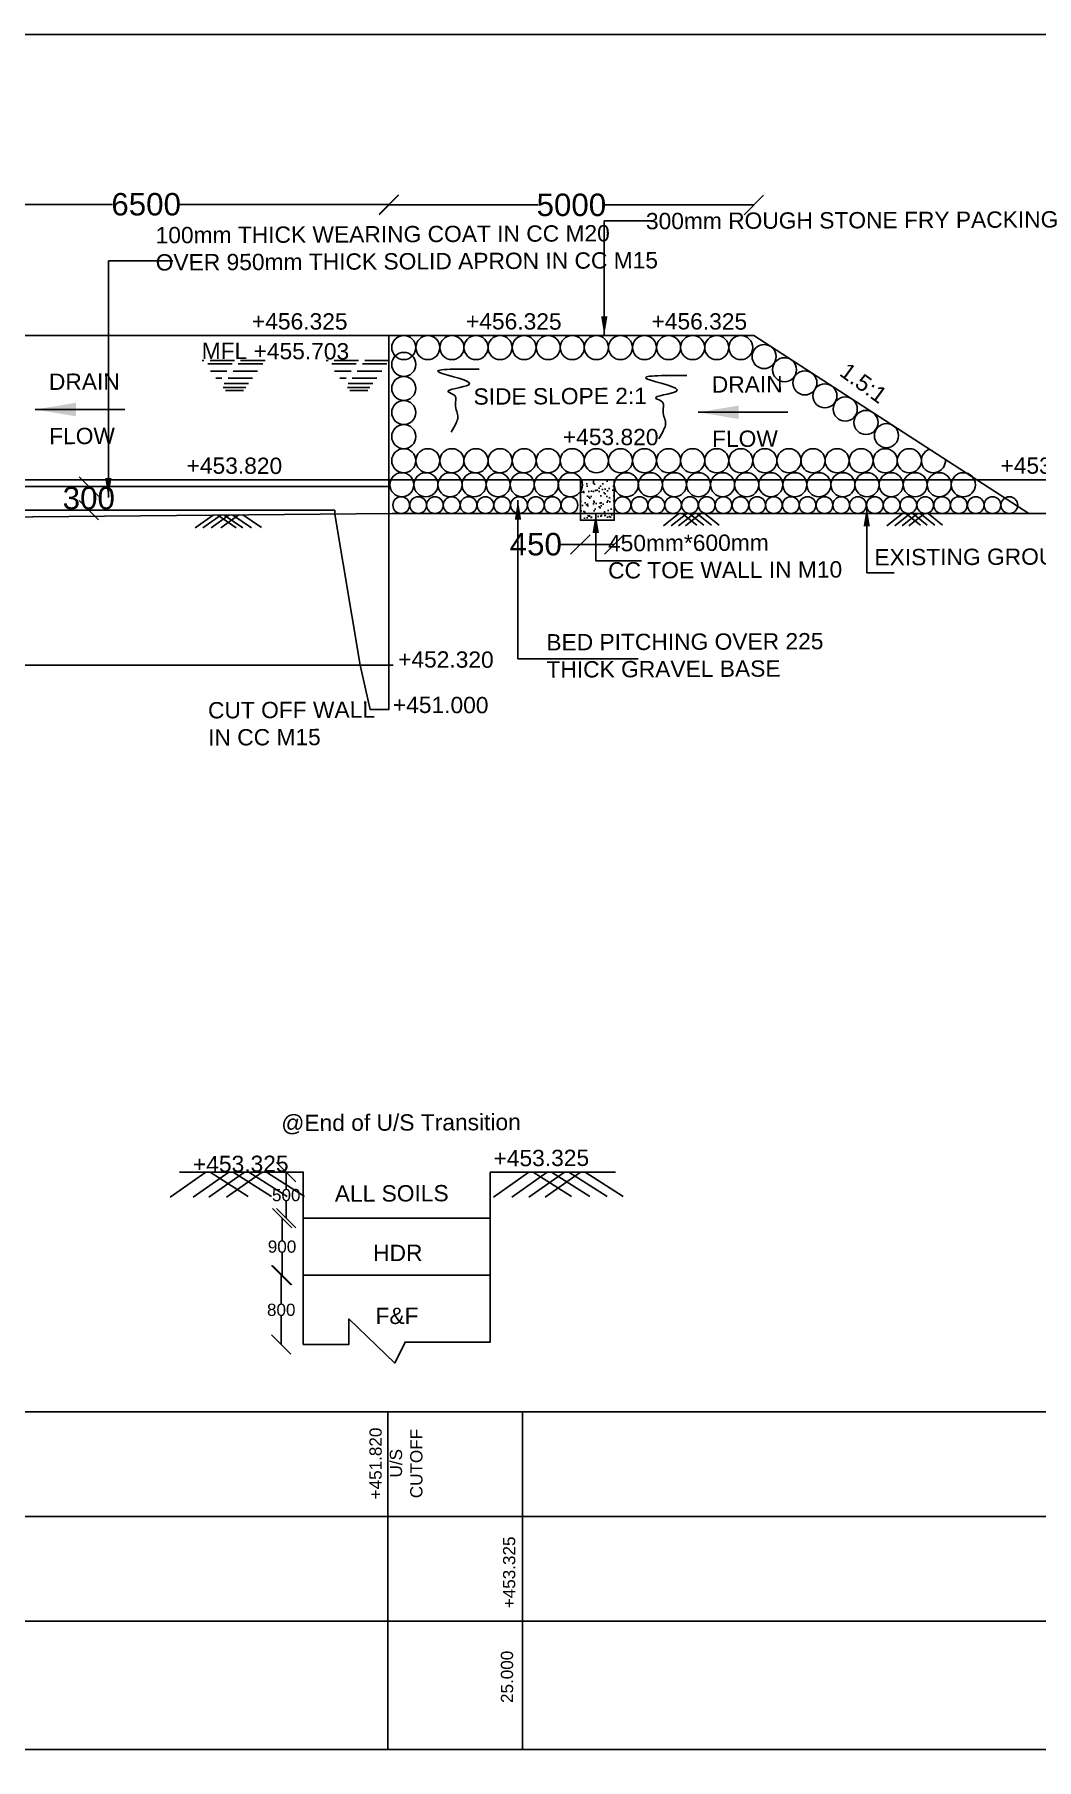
# Model space of a CAD drawing. Header units: millimetres. Extents: x 5124 to 7521686, y 2311 to 91894499.
# Drawn here: x 3776987 to 3781904, y 45946881 to 45955344 of the extents above; entities that cross this region are included whole.
import ezdxf

# ---------------------------------------------------------------- set-up
doc = ezdxf.new("R2010")
doc.units = ezdxf.units.MM
doc.header["$MEASUREMENT"] = 0
doc.linetypes.add('ACAD_ISO02W100', pattern=[15, 12, -3])
doc.layers.add('DRAWING', color=7, linetype='Continuous')
doc.layers.add('TEXT', color=7, linetype='Continuous')
doc.styles.get("Standard").update_dxf_attribs({"font": 'arial.ttf', "height": 90})
doc.dimstyles.get("Standard").update_dxf_attribs({"dimtxt": 200, "dimasz": 110, "dimexe": 0.18, "dimexo": 0.0625, "dimgap": 0.09, "dimtad": 0, "dimtih": 1, "dimtoh": 1, "dimdec": 0, "dimzin": 0, "dimdsep": 46, "dimtxsty": 'Standard', "dimblk": 'OBLIQUE', "dimcen": 0.09, "dimse1": 1, "dimse2": 1, "dimadec": 0, "dimazin": 0, "dimtfac": 1, "dimtdec": 0, "dimtofl": 0, "dimtmove": 0, "dimatfit": 3, "dimfxl": 1, "dimtolj": 1, "dimtzin": 0, "dimarcsym": 0})

# ---------------------------------------------------------------- blocks, each defined once
blk = doc.blocks.new('_Oblique')
at = {"color": 0, "linetype": 'ByBlock', "lineweight": -2}
blk.add_line((-0.5, -0.5), (0.5, 0.5), dxfattribs=at)
blk = doc.blocks.new('*D107')
at = {"layer": 'Defpoints', "color": 0, "linetype": 'Continuous', "transparency": 16777216}
for p in [(3776343, 45954496.5), (3778726, 45954511), (3778726, 45953867.5)]:
    blk.add_point(p, dxfattribs=at)
at = {"layer": 'DRAWING', "color": 0, "linetype": 'Continuous', "lineweight": -2, "transparency": 16777216}
for p, q in [((3776343, 45954511), (3777370, 45954511)), ((3778726, 45954511), (3777698.9, 45954511))]:
    blk.add_line(p, q, dxfattribs=at)
at = {"layer": 'DRAWING', "color": 0, "linetype": 'Continuous', "lineweight": -2, "transparency": 16777216, "xscale": 95, "yscale": 95, "zscale": 95, "rotation": 180}
blk.add_blockref('_Oblique', (3776343, 45954511), dxfattribs=at)
at = {"layer": 'DRAWING', "color": 0, "linetype": 'Continuous', "lineweight": -2, "transparency": 16777216, "xscale": 95, "yscale": 95, "zscale": 95}
blk.add_blockref('_Oblique', (3778726, 45954511), dxfattribs=at)
at = {"layer": 'DRAWING', "color": 0, "linetype": 'Continuous', "transparency": 16777216, "insert": (3777534.5, 45954511), "char_height": 110, "attachment_point": 5}
blk.add_mtext('\\A1;6500', dxfattribs=at)
blk = doc.blocks.new('*D109')
at = {"layer": 'Defpoints', "color": 0, "linetype": 'Continuous', "transparency": 16777216}
for p in [(3777253, 45953127.5), (3777253, 45953127.5), (3777253, 45953011)]:
    blk.add_point(p, dxfattribs=at)
at = {"layer": 'DRAWING', "color": 0, "linetype": 'Continuous', "lineweight": -2, "transparency": 16777216}
for p, q in [((3777253, 45953127.5), (3777253, 45953125.5)), ((3777253, 45953011), (3777253, 45953013))]:
    blk.add_line(p, q, dxfattribs=at)
at = {"layer": 'DRAWING', "color": 0, "linetype": 'Continuous', "lineweight": -2, "transparency": 16777216, "xscale": 95, "yscale": 95, "zscale": 95}
for p, rotation in [((3777253, 45953127.5), 90), ((3777253, 45953011), 270)]:
    blk.add_blockref('_Oblique', p, dxfattribs=dict(at, rotation=rotation))
at = {"layer": 'DRAWING', "color": 0, "linetype": 'Continuous', "transparency": 16777216, "insert": (3777253, 45953069.2), "char_height": 110, "attachment_point": 5}
blk.add_mtext('\\A1;300', dxfattribs=at)
blk = doc.blocks.new('*D110')
at = {"layer": 'Defpoints', "color": 0, "linetype": 'Continuous', "transparency": 16777216}
for p in [(3778726, 45954511), (3780517, 45954508), (3780517, 45953867.5)]:
    blk.add_point(p, dxfattribs=at)
at = {"layer": 'DRAWING', "color": 0, "linetype": 'Continuous', "lineweight": -2, "transparency": 16777216}
for p, q in [((3778726, 45954508), (3779457.3, 45954508)), ((3780517, 45954508), (3779785.6, 45954508))]:
    blk.add_line(p, q, dxfattribs=at)
at = {"layer": 'DRAWING', "color": 0, "linetype": 'Continuous', "lineweight": -2, "transparency": 16777216, "xscale": 95, "yscale": 95, "zscale": 95, "rotation": 180}
blk.add_blockref('_Oblique', (3778726, 45954508), dxfattribs=at)
at = {"layer": 'DRAWING', "color": 0, "linetype": 'Continuous', "lineweight": -2, "transparency": 16777216, "xscale": 95, "yscale": 95, "zscale": 95}
blk.add_blockref('_Oblique', (3780517, 45954508), dxfattribs=at)
at = {"layer": 'DRAWING', "color": 0, "linetype": 'Continuous', "transparency": 16777216, "insert": (3779621.5, 45954508), "char_height": 110, "attachment_point": 5}
blk.add_mtext('\\A1;5000', dxfattribs=at)
blk = doc.blocks.new('*D111')
at = {"layer": 'Defpoints', "color": 0, "linetype": 'Continuous', "transparency": 16777216}
for p in [(3779665.5, 45952961.5), (3779832, 45952961.5), (3779665.5, 45952843)]:
    blk.add_point(p, dxfattribs=at)
at = {"layer": 'DRAWING', "color": 0, "linetype": 'Continuous', "lineweight": -2, "transparency": 16777216}
for p, q in [((3779665.5, 45952843), (3779570.5, 45952843)), ((3779832, 45952843), (3779665.5, 45952843))]:
    blk.add_line(p, q, dxfattribs=at)
at = {"layer": 'DRAWING', "color": 0, "linetype": 'Continuous', "lineweight": -2, "transparency": 16777216, "xscale": 95, "yscale": 95, "zscale": 95, "rotation": 180}
blk.add_blockref('_Oblique', (3779665.5, 45952843), dxfattribs=at)
at = {"layer": 'DRAWING', "color": 0, "linetype": 'Continuous', "lineweight": -2, "transparency": 16777216, "xscale": 95, "yscale": 95, "zscale": 95}
blk.add_blockref('_Oblique', (3779832, 45952843), dxfattribs=at)
at = {"layer": 'DRAWING', "color": 0, "linetype": 'Continuous', "transparency": 16777216, "insert": (3779446.8, 45952843), "char_height": 110, "attachment_point": 5}
blk.add_mtext('\\A1;450', dxfattribs=at)
blk = doc.blocks.new('*D131')
at = {"layer": 'Defpoints', "color": 0, "linetype": 'Continuous', "transparency": 16777216}
for p in [(3778305.5, 45949763), (3778222, 45949537.5), (3778305.5, 45949537.5)]:
    blk.add_point(p, dxfattribs=at)
at = {"layer": 'DRAWING', "color": 0, "linetype": 'Continuous', "lineweight": -2, "transparency": 16777216}
for p, q in [((3778222, 45949763), (3778222, 45949681)), ((3778222, 45949537.5), (3778222, 45949619.5))]:
    blk.add_line(p, q, dxfattribs=at)
at = {"layer": 'DRAWING', "color": 0, "linetype": 'Continuous', "lineweight": -2, "transparency": 16777216, "xscale": 95, "yscale": 95, "zscale": 95}
for p, rotation in [((3778222, 45949763), 90), ((3778222, 45949537.5), 270)]:
    blk.add_blockref('_Oblique', p, dxfattribs=dict(at, rotation=rotation))
at = {"layer": 'DRAWING', "color": 0, "linetype": 'Continuous', "transparency": 16777216, "insert": (3778222, 45949650.2), "char_height": 60, "attachment_point": 5}
blk.add_mtext('\\A1;500', dxfattribs=at)
blk = doc.blocks.new('*D132')
at = {"layer": 'Defpoints', "color": 0, "linetype": 'Continuous', "transparency": 16777216}
for p in [(3778305.5, 45949537.5), (3778201.5, 45949257), (3778305.5, 45949257)]:
    blk.add_point(p, dxfattribs=at)
at = {"layer": 'DRAWING', "color": 0, "linetype": 'Continuous', "lineweight": -2, "transparency": 16777216}
for p, q in [((3778201.5, 45949537.5), (3778201.5, 45949428)), ((3778201.5, 45949257), (3778201.5, 45949366.5))]:
    blk.add_line(p, q, dxfattribs=at)
at = {"layer": 'DRAWING', "color": 0, "linetype": 'Continuous', "lineweight": -2, "transparency": 16777216, "xscale": 95, "yscale": 95, "zscale": 95}
for p, rotation in [((3778201.5, 45949537.5), 90), ((3778201.5, 45949257), 270)]:
    blk.add_blockref('_Oblique', p, dxfattribs=dict(at, rotation=rotation))
at = {"layer": 'DRAWING', "color": 0, "linetype": 'Continuous', "transparency": 16777216, "insert": (3778201.5, 45949397.2), "char_height": 60, "attachment_point": 5}
blk.add_mtext('\\A1;900', dxfattribs=at)
blk = doc.blocks.new('*D133')
at = {"layer": 'Defpoints', "color": 0, "linetype": 'Continuous', "transparency": 16777216}
for p in [(3778305.5, 45949257), (3778197.5, 45948917.5), (3778305.5, 45948917.5)]:
    blk.add_point(p, dxfattribs=at)
at = {"layer": 'DRAWING', "color": 0, "linetype": 'Continuous', "lineweight": -2, "transparency": 16777216}
for p, q in [((3778197.5, 45949257), (3778197.5, 45949118)), ((3778197.5, 45948917.5), (3778197.5, 45949056.5))]:
    blk.add_line(p, q, dxfattribs=at)
at = {"layer": 'DRAWING', "color": 0, "linetype": 'Continuous', "lineweight": -2, "transparency": 16777216, "xscale": 95, "yscale": 95, "zscale": 95}
for p, rotation in [((3778197.5, 45949257), 90), ((3778197.5, 45948917.5), 270)]:
    blk.add_blockref('_Oblique', p, dxfattribs=dict(at, rotation=rotation))
at = {"layer": 'DRAWING', "color": 0, "linetype": 'Continuous', "transparency": 16777216, "insert": (3778197.5, 45949087.2), "char_height": 60, "attachment_point": 5}
blk.add_mtext('\\A1;800', dxfattribs=at)

msp = doc.modelspace()

# ---------------------------------------------------------------- hatches: boundary and pattern name
at = {"layer": 'DRAWING', "linetype": 'Continuous'}
h = msp.add_hatch(dxfattribs=at)
h.set_pattern_fill('AR-SAND', color=256, scale=25, style=0)
h.set_pattern_definition([(37.5, (-50358.52, -177), (-1.574833953, 48.170594225), [0, -38, 0, -42.5, 0, -40.625]), (7.5, (-50358.52, -177), (44.24441763, 70.55365163), [0, -20.5, 0, -34.25, 0, -13.125]), (327.5, (-50389.27, -177), (77.853546544, 0.14147634), [0, -12.5, 0, -45, 0, -58.75]), (317.5, (-50389.27, -177), (75.15316511, 21.94188912), [0, -6.25, 0, -29.5, 0, -33.75])])
h.paths.add_polyline_path([(3779832, 45953159.5), (3779665.5, 45953159.5), (3779665.5, 45952994.5), (3779832, 45952994.5)])
h.paths.add_polyline_path([(3779832, 45952994.5), (3779665.5, 45952994.5), (3779665.5, 45952961.5), (3779832, 45952961.5)])

# ---------------------------------------------------------------- linework, layer by layer
at = {"layer": 'DRAWING', "linetype": 'ACAD_ISO02W100', "ltscale": 10}
for p, q in [((3778118, 45953745.1), (3777809, 45953745.1)), ((3778727.5, 45953745.1), (3778418.5, 45953745.1)), ((3777924.5, 45953597.6), (3778013, 45953597.6)), ((3778534, 45953597.6), (3778622.5, 45953597.6))]:
    msp.add_line(p, q, dxfattribs=at)
at = {"layer": 'DRAWING', "linetype": 'Continuous'}
msp.add_line((3774730, 45952956), (3778742.5, 45952994.5), dxfattribs=at)
for points in [[(3796289, 45955344.5), (3753198, 45955344.5), (3753198, 45931724), (3796289, 45931724)], [(3779665.5, 45953159.5), (3779832, 45953159.5), (3779832, 45952961.5), (3779665.5, 45952961.5)], [(3753857, 45948586.5), (3783011, 45948586.5), (3783011, 45946931), (3753857, 45946931)]]:
    msp.add_lwpolyline(points, close=True, dxfattribs=at)
for points in [[(3774480, 45953867.5), (3778726, 45953867.5)], [(3778726, 45953867.5), (3778726, 45952033), (3778633.5, 45952033), (3778584.5, 45952250.5), (3778460.9, 45952991.8), (3778460.9, 45953011)], [(3778726, 45953867.5), (3780517, 45953867.5), (3781867, 45952994.5)], [(3770141.5, 45953159.5), (3778726, 45953159.5)], [(3770141.5, 45953127.5), (3778726, 45953127.5)], [(3778726, 45953159.5), (3782702.5, 45953159.5)], [(3774730, 45953011), (3778460.9, 45953011)], [(3778742.5, 45952994.5), (3782900.5, 45952994.5)], [(3780149, 45952994.5), (3780073, 45952934)], [(3780188, 45952994.5), (3780112, 45952934)], [(3780223.5, 45952994.5), (3780147.5, 45952934)], [(3780166, 45952994.5), (3780237.5, 45952936.5)], [(3780257.5, 45952994.5), (3780181.5, 45952934)], [(3780200, 45952994.5), (3780271.5, 45952936.5)], [(3780237, 45952994.5), (3780308.5, 45952936.5)], [(3780275, 45952994.5), (3780346.5, 45952936.5)], [(3781246, 45952994.5), (3781170, 45952934)], [(3781285, 45952994.5), (3781209, 45952934)], [(3781320.5, 45952994.5), (3781244.5, 45952934)], [(3781263, 45952994.5), (3781334.5, 45952936.5)], [(3781354.5, 45952994.5), (3781278.5, 45952934)], [(3781297, 45952994.5), (3781368.5, 45952936.5)], [(3781334, 45952994.5), (3781405.5, 45952936.5)], [(3781372, 45952994.5), (3781443.5, 45952936.5)], [(3777863.4, 45952986.1), (3777775.5, 45952923.3)], [(3777900.4, 45952986.4), (3777812.6, 45952923.6)], [(3777940.9, 45952986.8), (3777853.1, 45952924)], [(3777885.9, 45952986.3), (3777977.1, 45952924.1)], [(3777989.4, 45952987.3), (3777901.5, 45952924.5)], [(3777917.9, 45952986.6), (3778009.2, 45952924.4)], [(3777960.4, 45952987), (3778051.7, 45952924.8)], [(3778008.9, 45952987.5), (3778100.2, 45952925.3)], [(3776448.5, 45952250.5), (3778747.5, 45952250.5)], [(3777827.5, 45949763), (3777653, 45949640)], [(3777698.5, 45949763), (3778305.5, 45949763), (3778305.5, 45948917.5), (3778530, 45948917.5), (3778530, 45949042.5), (3778755, 45948826), (3778805.5, 45948929.5), (3779223.5, 45948929.5), (3779223.5, 45949763), (3779837.5, 45949763)], [(3777940.5, 45949763), (3777766, 45949640)], [(3778017.5, 45949763), (3777843, 45949640)], [(3777849, 45949763), (3778036, 45949643)], [(3778104, 45949763), (3777929.5, 45949640)], [(3777962, 45949763), (3778149, 45949643)], [(3778039, 45949763), (3778226, 45949643)], [(3778125.5, 45949763), (3778312.5, 45949643)], [(3779413, 45949763), (3779238.5, 45949640)], [(3779503, 45949763), (3779328.5, 45949640)], [(3779588, 45949763), (3779413.5, 45949640)], [(3779434.5, 45949763), (3779621.5, 45949643)], [(3779667, 45949763), (3779492.5, 45949640)], [(3779524.5, 45949763), (3779711.5, 45949643)], [(3779609.5, 45949763), (3779796.5, 45949643)], [(3779688.5, 45949763), (3779875.5, 45949643)], [(3778305.5, 45949537.5), (3779223.5, 45949537.5)], [(3778305.5, 45949257), (3779223.5, 45949257)], [(3778720, 45948586.5), (3778720, 45946931)], [(3779382, 45948586.5), (3779382, 45946931)], [(3753857, 45948073), (3783011, 45948073)], [(3753857, 45947559.5), (3783011, 45947559.5)]]:
    msp.add_lwpolyline(points, dxfattribs=at)
at = {"layer": 'DRAWING', "linetype": 'ACAD_ISO02W100', "ltscale": 10}
for points in [[(3778106.5, 45953728.9), (3777821.7, 45953728.9)], [(3778081, 45953693.2), (3777849.7, 45953693.2)], [(3778716, 45953728.9), (3778431.2, 45953728.9)], [(3778690.5, 45953693.2), (3778459.2, 45953693.2)], [(3778056.8, 45953659.2), (3777876.3, 45953659.2)], [(3778037.2, 45953631.6), (3777897.9, 45953631.6)], [(3778023.3, 45953612.1), (3777913.1, 45953612.1)], [(3778666.3, 45953659.2), (3778485.8, 45953659.2)], [(3778646.7, 45953631.6), (3778507.4, 45953631.6)], [(3778632.8, 45953612.1), (3778522.6, 45953612.1)]]:
    msp.add_lwpolyline(points, dxfattribs=at)
at = {"layer": 'DRAWING', "linetype": 'Continuous'}
for centre, radius in [((3778798.9, 45953808.5), 59.1), ((3778917.1, 45953808.5), 59.1), ((3779035.2, 45953808.5), 59.1), ((3779153.4, 45953808.5), 59.1), ((3779271.5, 45953808.5), 59.1), ((3779389.7, 45953808.5), 59.1), ((3779507.8, 45953808.5), 59.1), ((3779626, 45953808.5), 59.1), ((3779744.1, 45953808.5), 59.1), ((3779862.3, 45953808.5), 59.1), ((3779980.4, 45953808.5), 59.1), ((3780098.6, 45953808.5), 59.1), ((3780216.7, 45953808.5), 59.1), ((3780334.9, 45953808.5), 59.1), ((3780453.1, 45953808.5), 59.1), ((3778798.9, 45953726), 59.1), ((3780567.4, 45953764.5), 59.1), ((3780667.6, 45953699.8), 59.1), ((3780767.5, 45953635.2), 59.1), ((3778798.9, 45953607.9), 59.1), ((3780865.7, 45953571.7), 59.1), ((3778798.9, 45953489.7), 59.1), ((3780965.8, 45953507), 59.1), ((3778798.9, 45953371.6), 59.1), ((3781067.4, 45953441.2), 59.1), ((3781167.8, 45953376.3), 59.1), ((3778798.9, 45953253.4), 59.1), ((3778917.1, 45953253.4), 59.1), ((3779035.2, 45953253.4), 59.1), ((3779153.4, 45953253.4), 59.1), ((3779271.5, 45953253.4), 59.1), ((3779389.7, 45953253.4), 59.1), ((3779507.8, 45953253.4), 59.1), ((3779626, 45953253.4), 59.1), ((3779744.1, 45953253.4), 59.1), ((3779862.3, 45953253.4), 59.1), ((3779980.4, 45953253.4), 59.1), ((3780098.6, 45953253.4), 59.1), ((3780216.7, 45953253.4), 59.1), ((3780334.9, 45953253.4), 59.1), ((3780453.1, 45953253.4), 59.1), ((3780571.2, 45953253.4), 59.1), ((3780689.4, 45953253.4), 59.1), ((3780807.5, 45953253.4), 59.1), ((3780925.7, 45953253.4), 59.1), ((3781043.8, 45953253.4), 59.1), ((3781162, 45953253.4), 59.1), ((3781280.1, 45953253.4), 59.1), ((3778789.5, 45953135.5), 59.1), ((3778907.6, 45953135.5), 59.1), ((3779025.8, 45953135.5), 59.1), ((3779143.9, 45953135.5), 59.1), ((3779262.1, 45953135.5), 59.1), ((3779380.2, 45953135.5), 59.1), ((3779498.4, 45953135.5), 59.1), ((3779616.5, 45953135.5), 59.1), ((3779891.1, 45953135.5), 59.1), ((3780009.2, 45953135.5), 59.1), ((3780127.4, 45953135.5), 59.1), ((3780245.5, 45953135.5), 59.1), ((3780363.7, 45953135.5), 59.1), ((3780481.8, 45953135.5), 59.1), ((3780600, 45953135.5), 59.1), ((3780718.1, 45953135.5), 59.1), ((3780836.3, 45953135.5), 59.1), ((3780954.4, 45953135.5), 59.1), ((3781072.6, 45953135.5), 59.1), ((3781190.7, 45953135.5), 59.1), ((3781308.9, 45953135.5), 59.1), ((3781427, 45953135.5), 59.1), ((3781545.2, 45953135.5), 59.1), ((3778786.5, 45953035.5), 41), ((3778869.5, 45953035.5), 41), ((3778952, 45953035.5), 41), ((3779034, 45953035.5), 41), ((3779117, 45953035.5), 41), ((3779199.5, 45953035.5), 41), ((3779281.5, 45953035.5), 41), ((3779364.5, 45953035.5), 41), ((3779447, 45953035.5), 41), ((3779529, 45953035.5), 41), ((3779612, 45953035.5), 41), ((3779873, 45953035.5), 41), ((3779956, 45953035.5), 41), ((3780038.5, 45953035.5), 41), ((3780120.5, 45953035.5), 41), ((3780203.5, 45953035.5), 41), ((3780286, 45953035.5), 41), ((3780368, 45953035.5), 41), ((3780451, 45953035.5), 41), ((3780533.5, 45953035.5), 41), ((3780615.5, 45953035.5), 41), ((3780698.5, 45953035.5), 41), ((3780780.5, 45953035.5), 41), ((3780863.5, 45953035.5), 41), ((3780946, 45953035.5), 41), ((3781028, 45953035.5), 41), ((3781111, 45953035.5), 41), ((3781193.5, 45953035.5), 41), ((3781275.5, 45953035.5), 41), ((3781358.5, 45953035.5), 41), ((3781441, 45953035.5), 41), ((3781523, 45953035.5), 41), ((3781606, 45953035.5), 41), ((3781688, 45953035.5), 41), ((3781771, 45953035.5), 41)]:
    msp.add_circle(centre, radius, dxfattribs=at)
msp.add_arc((3781398.3, 45953253.4), 59.1, 108.21618, 6.00502, dxfattribs=at)
for points in [[(3779169, 45953703), (3778975, 45953686), (3779118, 45953626), (3779017, 45953591), (3779049.5, 45953573), (3779052, 45953527), (3779064.5, 45953465.5), (3779056.5, 45953439.5), (3779031, 45953393)], [(3780188.5, 45953671), (3779994.5, 45953654), (3780137.5, 45953594), (3780036.5, 45953559), (3780069, 45953541), (3780071.5, 45953495), (3780084, 45953433.5), (3780076, 45953407.5), (3780050.5, 45953361)]]:
    msp.add_spline(points, degree=3, dxfattribs=at)

# ---------------------------------------------------------------- texts
at = {"layer": 'TEXT', "linetype": 'Continuous', "char_height": 80}
for s, insert, width, attachment_point, rotation in [('300mm ROUGH STONE FRY PACKING', (3779987.2, 45954468.9), 2017.921, 1, 0.25076), ('100mm THICK WEARING COAT IN CC M20 OVER 950mm THICK SOLID APRON IN CC M15', (3777580.8, 45954399.8), 2490.237, 1, 0.25076), (' +456.325', (3778523.3, 45953976.2), 495.752, 3, 359.74924), (' +456.325', (3779573.8, 45953976.2), 495.752, 3, 359.74924), (' +456.325', (3780484.3, 45953976.2), 495.752, 3, 359.74924), (' MFL +455.703', (3778531.1, 45953830), 888.497, 3, 359.74924), ('DRAIN\\P \\PFLOW', (3777057.2, 45953680.8), 458.153, 1, 0.25076), ('1.5:1', (3780978.9, 45953740.3), 495.752, 1, 323.83305), ('SIDE SLOPE 2:1', (3779141.1, 45953608.2), 965.138, 1, 0.25076), ('DRAIN\\P \\PFLOW', (3780310.7, 45953667.3), 458.153, 1, 0.25076), (' +453.820', (3780049.2, 45953409), 495.752, 3, 359.74924), (' +453.820', (3778202.4, 45953268.2), 495.752, 3, 359.74924), (' +453.820', (3782196.9, 45953268.2), 495.752, 3, 359.74924), ('450mm*600mm\\PCC TOE WALL IN M10', (3779801.1, 45952888.6), 1144.32, 1, 0.25076), ('EXISTING GROUND PROFILE', (3781108.6, 45952819.6), 1553.433, 1, 0.25076), ('BED PITCHING OVER 225 THICK GRAVEL BASE', (3779498.5, 45952402.4), 1682.819, 1, 0.25076), (' +452.320', (3779240.4, 45952317.2), 495.752, 3, 359.74924), ('CUT OFF WALL^JIN CC M15', (3777838, 45952069), 816.407, 1, 0.25076), (' +451.000', (3779214.9, 45952094.2), 495.752, 3, 359.74924), ('@End of U/S Transition', (3778197.5, 45950044), 1168.767, 1, 0.25076), ('+453.325', (3779239.2, 45949871.4), 241.509, 1, 0.25076), ('+453.325', (3777764.2, 45949842.4), 241.509, 1, 0.25076), ('ALL SOILS', (3778460, 45949697.5), 816.407, 1, 0.25076), ('HDR', (3778648.4, 45949406.3), 241.509, 1, 0.25076), ('F&F', (3778660, 45949097.5), 241.509, 1, 0.25076)]:
    msp.add_mtext(s, dxfattribs=dict(at, insert=insert, width=width, attachment_point=attachment_point, rotation=rotation))
at = {"layer": 'TEXT', "char_height": 60, "width": 522.919, "attachment_point": 1, "rotation": 90}
for s, insert in [('\\pi89.829;+451.820\\P\\pi197.08;U/S\\P\\pi95.539;CUTOFF', (3778630.5, 45948067.8)), ('\\pi89.502;+453.325', (3779286, 45947533.8)), ('\\pi136.51;25.000', (3779275.5, 45947022))]:
    msp.add_mtext(s, dxfattribs=dict(at, insert=insert))

# ---------------------------------------------------------------- dimensions: what is measured, and where the dimension line sits
at = {"layer": 'DRAWING', "linetype": 'Continuous'}
for base, p1, p2, text, picture, middle in [((3778726, 45954511), (3776343, 45954496.5), (3778726, 45953867.5), '6500', '*D107', (3777534.5, 45954511)), ((3780517, 45954508), (3778726, 45954511), (3780517, 45953867.5), '5000', '*D110', (3779621.5, 45954508)), ((3779665.5, 45952843), (3779832, 45952961.5), (3779665.5, 45952961.5), '450', '*D111', (3779446.8, 45952843))]:
    dim = msp.add_linear_dim(base=base, p1=p1, p2=p2, text=text, dimstyle='Standard', override={"dimasz": 95, "dimarcsym": 1}, dxfattribs=at)
    dim.commit()
    dim.dimension.update_dxf_attribs({"geometry": picture, "text_midpoint": middle})
for base, p1, p2, text, picture, middle in [((3777253, 45953127.5), (3777253, 45953011), (3777253, 45953127.5), '300', '*D109', (3777253, 45953069.2)), ((3778222, 45949537.5), (3778305.5, 45949763), (3778305.5, 45949537.5), '500', '*D131', (3778222, 45949650.2)), ((3778201.5, 45949257), (3778305.5, 45949537.5), (3778305.5, 45949257), '900', '*D132', (3778201.5, 45949397.2)), ((3778197.5, 45948917.5), (3778305.5, 45949257), (3778305.5, 45948917.5), '800', '*D133', (3778197.5, 45949087.2))]:
    dim = msp.add_linear_dim(base=base, p1=p1, p2=p2, angle=90, text=text, dimstyle='Standard', override={"dimasz": 95, "dimarcsym": 1}, dxfattribs=at)
    dim.commit()
    dim.dimension.update_dxf_attribs({"geometry": picture, "text_midpoint": middle})

# ---------------------------------------------------------------- leaders
for points in [[(3779783, 45953867.5), (3779783, 45954429.5), (3780019.5, 45954429.5)], [(3777349, 45953073), (3777349, 45954234.5), (3777665.5, 45954234.5)], [(3779359.5, 45953059.5), (3779359.5, 45952281), (3779948.5, 45952281)], [(3779741, 45952994.5), (3779741, 45952762), (3779966, 45952762)], [(3781071.1, 45953026), (3781071.1, 45952703.5), (3781205, 45952703.5)]]:
    msp.add_leader(points, dimstyle='Standard', override={"dimasz": 95, "dimgap": 0.09, "dimtad": 0, "dimarcsym": 1}, dxfattribs=at)
at = {"layer": 'DRAWING'}
for points in [[(3776989.5, 45953504.5), (3777430, 45953504.5)], [(3780243, 45953491), (3780683.5, 45953491)]]:
    msp.add_leader(points, dimstyle='Standard', override={"dimasz": 200, "dimgap": 0.09, "dimtad": 0, "dimarcsym": 1}, dxfattribs=at)

doc.saveas('drawing.dxf')
